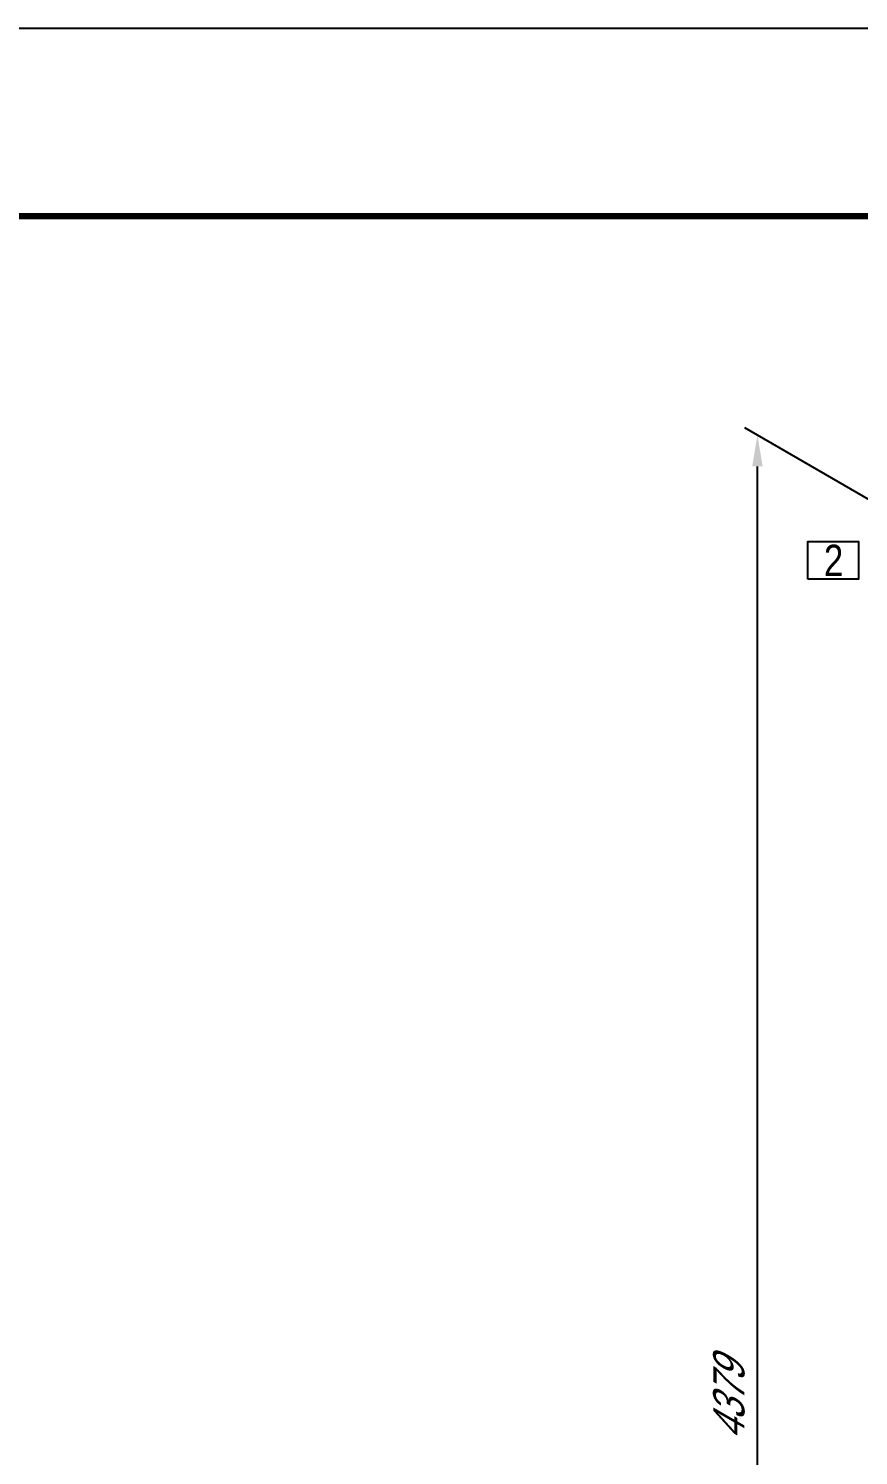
# Model space of a CAD drawing. Header units: millimetres. Extents: x 0 to 594, y 0 to 420.
# Drawn here: x 182.7 to 249, y 306 to 420 of the extents above; entities that cross this region are included whole.
import ezdxf
from ezdxf.enums import TextEntityAlignment as Align

# ---------------------------------------------------------------- set-up
doc = ezdxf.new("R2010")
doc.units = ezdxf.units.MM
doc.header["$LTSCALE"] = 0.25
doc.layers.add('주석', color=7, linetype='Continuous')
doc.layers.add('치수', color=1, linetype='Continuous')
doc.styles.add('AdskIsoAnnotation', font='arial.ttf', dxfattribs={"width": 0.8, "height": 1})
doc.styles.add('AdskIsoMetric', font='arial.ttf', dxfattribs={"width": 0.8, "height": 2.5})
doc.styles.add('AdskIsoMetric30', font='arial.ttf', dxfattribs={"width": 0.8, "oblique": 30, "height": 2.5})
doc.dimstyles.new('AdskIsoMetric', dxfattribs={"dimtxt": 2.5, "dimasz": 2.5, "dimexe": 1, "dimexo": 2, "dimgap": 0.8, "dimtad": 1, "dimdec": 0, "dimrnd": 1, "dimzin": 0, "dimdsep": 46, "dimtxsty": 'AdskIsoMetric', "dimcen": 0, "dimclrt": 7, "dimadec": 0, "dimazin": 0, "dimtfac": 1, "dimtdec": 0, "dimtmove": 1, "dimatfit": 3, "dimfxl": 0, "dimfrac": 2, "dimtolj": 1, "dimtzin": 0, "dimarcsym": 0})

# ---------------------------------------------------------------- blocks, each defined once
blk = doc.blocks.new('*D25')
at = {"layer": 'Defpoints', "color": 0}
for p in [(240.97, 387.5), (253.96, 380), (253.96, 222.91)]:
    blk.add_point(p, dxfattribs=at)
at = {"layer": '치수', "color": 0, "lineweight": -2}
for p, q in [((251.96, 381.15), (239.97, 388.08)), ((240.97, 232.91), (240.97, 385)), ((251.96, 224.07), (239.97, 230.99))]:
    blk.add_line(p, q, dxfattribs=at)
at = {"layer": '치수', "color": 0}
for points in [[(240.55, 385), (241.39, 385), (240.97, 387.5)], [(240.55, 232.91), (241.39, 232.91), (240.97, 230.41)]]:
    blk.add_solid(points, dxfattribs=at)
at = {"layer": '치수', "color": 7, "insert": (238.7, 310.26), "char_height": 2.5, "attachment_point": 5, "rotation": 90, "style": 'AdskIsoMetric30'}
blk.add_mtext('\\A1;4379', dxfattribs=at)
blk = doc.blocks.new('AnnoRect')
at = {"color": 0, "linetype": 'ByBlock', "lineweight": -2}
blk.add_wipeout([(-0.81, -0.6), (-0.81, 0.6), (0.81, 0.6), (0.81, -0.6)], dxfattribs=at)
blk.add_lwpolyline([(-0.81, -0.6), (-0.81, 0.6), (0.81, 0.6), (0.81, -0.6)], close=True, dxfattribs=at)
at = {"color": 0, "linetype": 'ByBlock', "lineweight": -2, "style": 'AdskIsoAnnotation', "width": 0.8}
blk.add_attdef('XX', text='', height=1, dxfattribs=at).set_placement((0, 0), align=Align.MIDDLE_CENTER)

msp = doc.modelspace()

# ---------------------------------------------------------------- dimensions: what is measured, and where the dimension line sits
at = {"layer": '치수'}
dim = msp.add_linear_dim(base=(240.969, 387.5), p1=(253.959, 222.912), p2=(253.959, 380), angle=90, text='4379', dimstyle='AdskIsoMetric', override={"dimtad": 0, "dimlfac": 27.873484, "dimtxsty": 'AdskIsoMetric30', "dimse1": 0, "dimse2": 0, "dimsd1": 0, "dimsd2": 0, "dimtmove": 1}, dxfattribs=at)
dim.commit()
dim.dimension.update_dxf_attribs({"geometry": '*D25', "text_midpoint": (238.703, 310.265), "dimtype": 160})

# ---------------------------------------------------------------- next in the draw order: block references
at = {"layer": '주석'}
ref = msp.add_blockref('AnnoRect', (247.024, 377.5), dxfattribs=dict(at, xscale=2.5, yscale=2.5, zscale=2.5))
ref.add_attrib('XX_001', '2', (246.28, 376.245), dxfattribs={"layer": '0', "color": 0, "linetype": 'ByBlock', "lineweight": -2, "height": 2.5, "style": 'AdskIsoAnnotation', "width": 0.8})

# ---------------------------------------------------------------- next in the draw order: linework, layer by layer
msp.add_lwpolyline([(0, 0), (594, 0), (594, 420), (0, 420)], close=True)
at = {"const_width": 0.5}
msp.add_lwpolyline([(15, 15), (579, 15), (579, 405), (15, 405)], close=True, dxfattribs=at)

doc.saveas('drawing.dxf')
